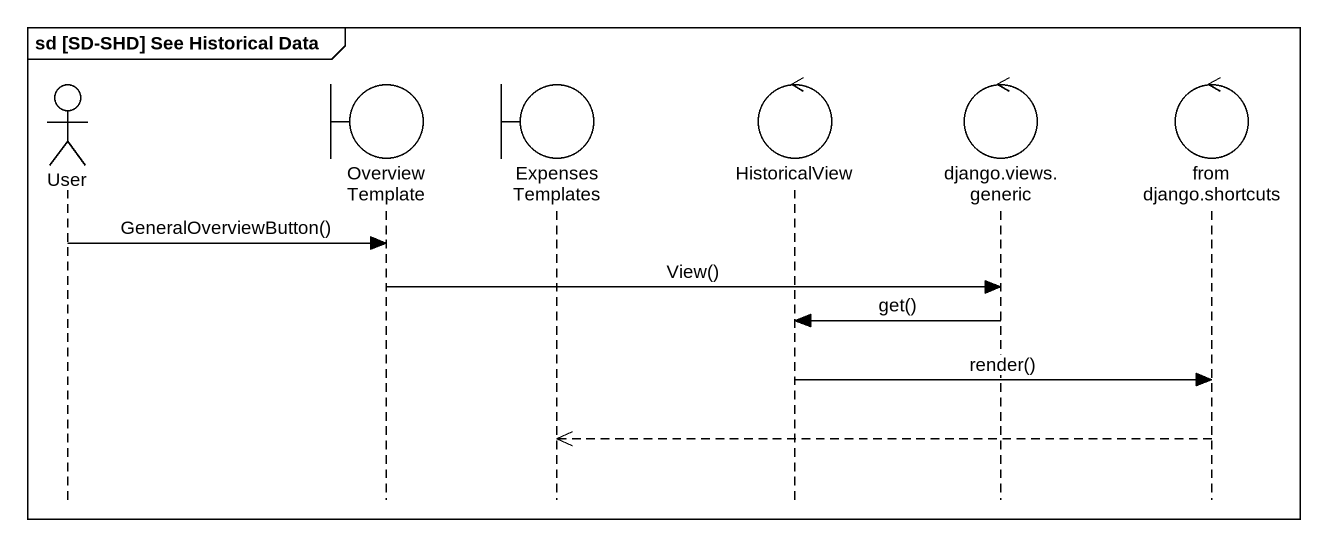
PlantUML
@startuml
mainframe sd [SD-SHD] See Historical Data
hide footbox
actor User
boundary OverviewTemplate
boundary "Expenses Templates" as Expenses_Templates
control HistoricalView
control "django.views.generic" as django_views_generic
control "from django.shortcuts" as from_django_shortcuts

User -> OverviewTemplate : GeneralOverviewButton()
OverviewTemplate -> django_views_generic : View()
django_views_generic -> HistoricalView : get()
HistoricalView -> from_django_shortcuts : render()
from_django_shortcuts -->> Expenses_Templates
@enduml
